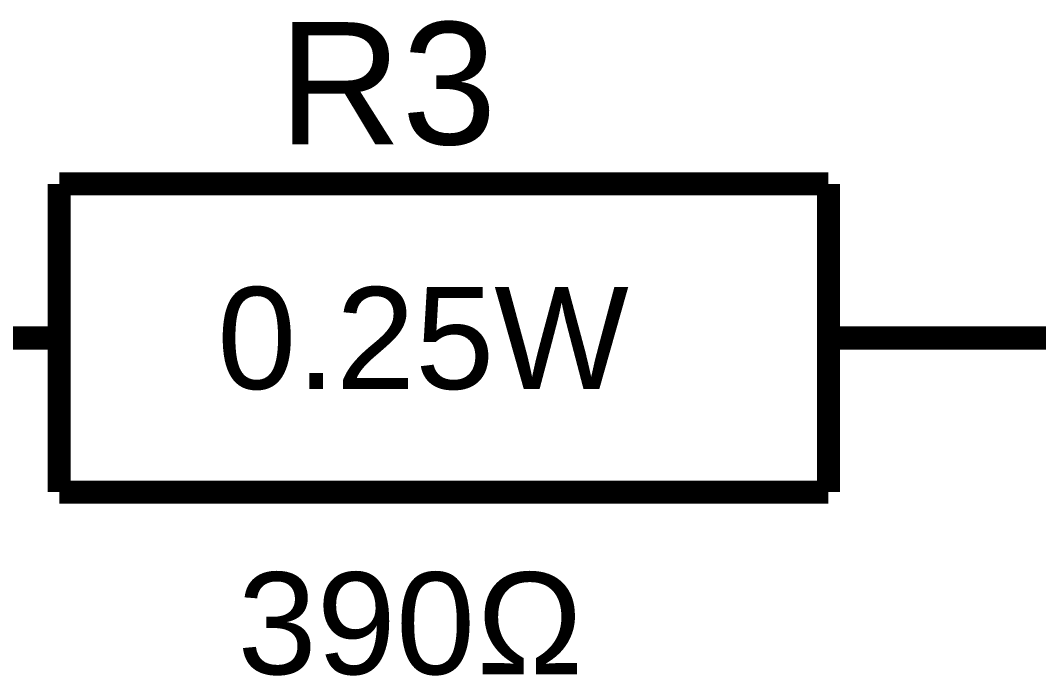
# Model space of a CAD drawing. Header units: millimetres. Extents: x -2024 to 917, y -725 to 13.
# Drawn here: x 514.06 to 527.29, y -643.18 to -634.66 of the extents above; entities that cross this region are included whole.
import ezdxf

# ---------------------------------------------------------------- set-up
doc = ezdxf.new("R2010")
doc.units = ezdxf.units.MM
doc.layers.add('Sheet', color=255, linetype='Continuous')
doc.styles.get("Standard").update_dxf_attribs({"font": 'arial.ttf'})

msp = doc.modelspace()

# ---------------------------------------------------------------- linework, layer by layer
at = {"layer": 'Sheet', "const_width": 0.3}
for points in [[(514.563, -636.787), (514.563, -640.794)], [(514.563, -636.787), (524.56, -636.787)], [(524.56, -636.787), (524.56, -640.794)], [(514.563, -638.79), (512.064, -638.79)], [(524.56, -638.79), (527.06, -638.79)], [(527.06, -638.79), (529.559, -638.79), (532.058, -638.79)], [(514.563, -640.794), (524.56, -640.794)]]:
    msp.add_lwpolyline(points, dxfattribs=at)

# ---------------------------------------------------------------- texts
at = {"layer": 'Sheet'}
for s, height, p in [('R3', 1.5897, (517.41, -636.273)), ('0.25W', 1.3247, (516.616, -639.453)), ('390Ω', 1.3247, (516.881, -643.162))]:
    msp.add_text(s, height=height, dxfattribs=at).set_placement(p)

doc.saveas('drawing.dxf')
